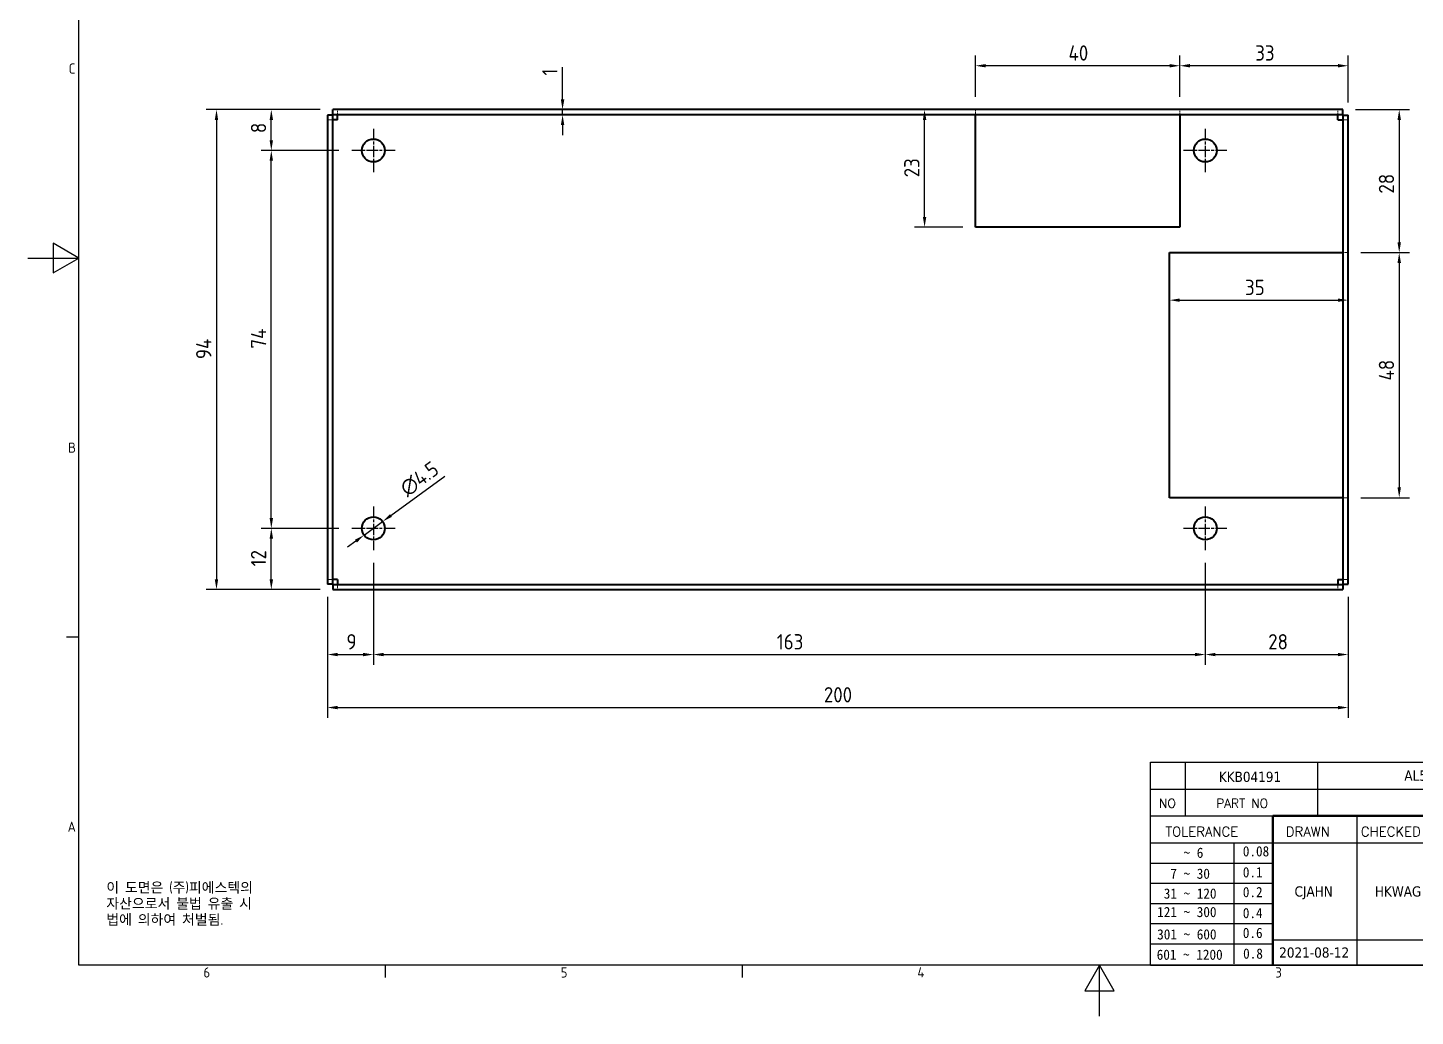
# Model space of a CAD drawing. Header units: millimetres. Extents: x 0 to 420, y 0 to 297.
# Drawn here: x 0 to 271.9, y 0 to 193.6 of the extents above; entities that cross this region are included whole.
import ezdxf
from ezdxf.enums import TextEntityAlignment as Align

# ---------------------------------------------------------------- set-up
doc = ezdxf.new("R2010")
doc.units = ezdxf.units.MM
doc.linetypes.add('CHAIN', pattern=[0.3543, 0.2362, -0.0295, 0.0591, -0.0295])
doc.linetypes.add('DASHED', pattern=[0.2067, 0.1654, -0.0413])
doc.layers.get('0').update_dxf_attribs({"color": 3, "lineweight": 25})
for name, color, linetype, lineweight in [('가려진 것(ISO)', 2, 'DASHED', 18), ('가시적인 것(ISO)', 3, 'Continuous', 40), ('경계(ISO)', 7, 'Continuous', 25), ('기호(ISO)', 5, 'Continuous', 25), ('제목(ISO)', 5, 'Continuous', 50), ('중심 표식(ISO)', 1, 'Continuous', 25), ('치수(ISO)', 2, 'Continuous', 25), ('해치(ISO)', 7, 'Continuous', 18)]:
    doc.layers.add(name, color=color, linetype=linetype, lineweight=lineweight)
doc.styles.add('HAN_291', font='')
doc.styles.add('HAN_370', font='', dxfattribs={"width": 2})
doc.styles.add('RC_284', font='ROMANC.shx')
doc.styles.add('RC_287', font='ROMANC.shx')
doc.styles.add('RC_292', font='ROMANC.shx')
doc.styles.add('ROMANT_294', font='romant.shx')
doc.styles.add('문자 텍스트_PSTEK_POSCO', font='isocp.shx')
doc.styles.add('치수 텍스트_PSTEK_POSCO', font='isocp.shx')
doc.styles.add('텍스트 스타일198', font='tahoma.ttf')
doc.styles.add('텍스트 스타일333', font='ROMANC.shx', dxfattribs={"width": 0.8})
doc.styles.get('HAN_291').set_extended_font_data('GulimChe')
doc.styles.get('HAN_370').set_extended_font_data('GulimChe')
doc.dimstyles.new('치수_PSTEK_POSCO', dxfattribs={"dimtxt": 3, "dimasz": 2, "dimexe": 2, "dimexo": 2.5, "dimgap": 1, "dimtad": 1, "dimrnd": 1e-08, "dimdsep": 46, "dimtxsty": '치수 텍스트_PSTEK_POSCO', "dimcen": 0.09, "dimdle": 10, "dimclrd": 7, "dimclre": 7, "dimclrt": 2, "dimadec": 1, "dimazin": 2, "dimtfac": 1, "dimtmove": 0, "dimatfit": 3, "dimfxl": 0, "dimtolj": 1, "dimlwd": -1, "dimlwe": -1, "dimarcsym": 0})

# ---------------------------------------------------------------- blocks, each defined once
blk = doc.blocks.new('경계 Default Border')
at = {"layer": '경계(ISO)'}
for p, q in [((10, 74.25), (7.6, 74.25)), ((70, 10), (70, 7.6)), ((140, 10), (140, 7.6))]:
    blk.add_line(p, q, dxfattribs=at)
at = {"layer": '경계(ISO)', "flags": 128}
for points in [[(10, 10), (10, 287), (410, 287), (410, 10), (10, 10)], [(0, 148.5), (10, 148.5), (5, 151.39), (5, 145.61), (10, 148.5)], [(210, 0), (210, 10), (207.11, 5), (212.89, 5), (210, 10)]]:
    blk.add_lwpolyline(points, dxfattribs=at)
at = {"layer": '경계(ISO)', "color": 2, "char_height": 2, "attachment_point": 7, "style": '문자 텍스트_PSTEK_POSCO'}
for s, insert in [('C', (8.03, 184.61)), ('B', (7.92, 110.36)), ('A', (7.81, 36.12)), ('6', (34.43, 7.58)), ('5', (104.43, 7.58)), ('4', (174.32, 7.6)), ('3', (244.45, 7.58))]:
    blk.add_mtext(s, dxfattribs=dict(at, insert=insert))
blk = doc.blocks.new('제목 블록 PSTEK')
for color, points in [(252, [(317.22, 17.06), (322.03, 21.63), (322.28, 21.94), (317.05, 16.98), (318.75, 16.19), (316, 12.72), (316.34, 13), (318.92, 16.27)]), (5, [(321.62, 17.42), (319.53, 18.25), (322.45, 22.02), (317.22, 17.06), (318.92, 16.27), (316.17, 12.8)]), (1, [(324.48, 19.61), (325.24, 19.61), (325.24, 20.26), (321.23, 20.26), (321.23, 19.61), (321.98, 19.61), (321.98, 15.34), (324.48, 15.34)]), (252, [(321.98, 19.61), (321.4, 19.61), (321.4, 19.46), (321.98, 19.46)]), (252, [(324.66, 19.46), (325.42, 19.46), (325.42, 20.11), (325.24, 20.11), (325.24, 19.61), (324.48, 19.61), (324.48, 15.34), (322.16, 15.34), (322.16, 15.19), (324.66, 15.19)]), (1, [(329.23, 20.26), (325.66, 20.26), (325.66, 15.34), (329.36, 15.34), (329.36, 15.99), (328.11, 15.99), (328.11, 17.56), (329.23, 17.56), (329.23, 18.26), (328.11, 18.26), (328.11, 19.61), (329.23, 19.61)]), (252, [(328.29, 19.46), (329.41, 19.46), (329.41, 20.11), (329.23, 20.11), (329.23, 19.61), (328.11, 19.61), (328.11, 18.26), (328.29, 18.26)]), (1, [(332.33, 20.26), (329.86, 20.26), (329.86, 15.34), (332.33, 15.34), (332.33, 17.43), (333.07, 15.34), (335.49, 15.34), (334.25, 19.31), (335.44, 20.26), (334.31, 20.26), (332.33, 19)]), (252, [(332.51, 20.11), (332.33, 20.11), (332.33, 19), (332.51, 19.11)]), (252, [(335.62, 20.11), (335.25, 20.11), (334.25, 19.31), (335.49, 15.34), (333.2, 15.34), (333.25, 15.19), (335.66, 15.19), (334.43, 19.16)]), (252, [(328.29, 17.42), (329.41, 17.42), (329.41, 18.11), (329.23, 18.11), (329.23, 17.56), (328.11, 17.56), (328.11, 15.99), (328.29, 15.99)]), (252, [(332.51, 16.93), (332.33, 17.43), (332.33, 15.34), (330.04, 15.34), (330.04, 15.19), (332.51, 15.19)]), (252, [(329.54, 15.85), (329.36, 15.85), (329.36, 15.34), (325.83, 15.34), (325.83, 15.19), (329.54, 15.19)])]:
    blk.add_hatch(color=color).paths.add_polyline_path(points)
h = blk.add_hatch(color=1)
edge = h.paths.add_edge_path(flags=0)
edge.add_line((314.22, 19.61), (314.22, 17))
edge.add_line((314.22, 17), (314.35, 17))
edge.add_arc((314.35, 17.65), 0.651, 270, 360)
edge.add_line((315, 17.65), (315, 18.96))
edge.add_arc((314.35, 18.96), 0.651, 0, 90)
edge.add_line((314.35, 19.61), (314.22, 19.61))
edge = h.paths.add_edge_path()
edge.add_arc((314.98, 18.29), 1.97, 270, 450)
edge.add_line((314.98, 20.26), (311.77, 20.26))
edge.add_line((311.77, 20.26), (311.77, 15.34))
edge.add_line((311.77, 15.34), (314.22, 15.34))
edge.add_line((314.22, 15.34), (314.22, 16.32))
edge.add_line((314.22, 16.32), (314.98, 16.32))
h = blk.add_hatch(color=252)
edge = h.paths.add_edge_path()
edge.add_arc((314.98, 18.29), 1.97, 270, 406.8279)
edge.add_arc((315.16, 18.14), 1.97, -90, 53.561, ccw=False)
edge.add_line((315.16, 16.17), (314.4, 16.17))
edge.add_line((314.4, 16.17), (314.4, 15.19))
edge.add_line((314.4, 15.19), (311.94, 15.19))
edge.add_line((311.94, 15.19), (311.94, 15.34))
edge.add_line((311.94, 15.34), (314.22, 15.34))
edge.add_line((314.22, 15.34), (314.22, 16.32))
edge.add_line((314.22, 16.32), (314.98, 16.32))
h = blk.add_hatch(color=252)
edge = h.paths.add_edge_path()
edge.add_line((314.4, 19.46), (314.53, 19.46))
edge.add_arc((314.53, 18.81), 0.651, 60.4189, 90, ccw=False)
edge.add_arc((314.35, 18.96), 0.651, 39.9699, 90)
edge.add_line((314.35, 19.61), (314.22, 19.61))
edge.add_line((314.22, 19.61), (314.22, 17))
edge.add_line((314.22, 17), (314.35, 17))
edge.add_arc((314.35, 17.65), 0.651, 270, 274.6931)
edge.add_line((314.4, 17), (314.4, 19.46))
at = {"layer": '해치(ISO)', "true_color": 0x27d1fc}
h = blk.add_hatch(color=140, dxfattribs=at)
edge = h.paths.add_edge_path()
edge.add_ellipse((330.37, 20.16), major_axis=(9.1, 0), ratio=0.40699, start_angle=301.3098, end_angle=507.7437)
edge.add_ellipse((331.53, 20.46), major_axis=(-9.82, 0), ratio=0.39426, start_angle=111.5121, end_angle=334.4703, ccw=False)
edge.add_line((335.14, 16.86), (335.1, 16.99))
at = {"color": 180}
for p, q in [((182.48, 11.79), (182.48, 51.57)), ((182.48, 51.57), (372.48, 51.57)), ((189.27, 51.57), (189.27, 41.01)), ((215.22, 41.01), (215.22, 51.57)), ((280.88, 51.57), (280.88, 41.01)), ((310.09, 51.57), (310.09, 41.01)), ((316.9, 51.57), (316.9, 41.01)), ((338.46, 51.57), (338.46, 41.01)), ((372.48, 51.57), (372.48, 11.79)), ((182.48, 46.29), (372.48, 46.29)), ((182.48, 41.01), (206.45, 41.01)), ((222.94, 11.79), (222.94, 41.01)), ((239.43, 11.79), (239.43, 41.01)), ((255.92, 11.79), (255.92, 41.01)), ((268.69, 41.01), (268.69, 30.45)), ((280.88, 41.01), (280.88, 25.17)), ((310.09, 41.01), (310.09, 11.79)), ((182.48, 35.73), (206.45, 35.73)), ((198.86, 12.03), (198.86, 35.73)), ((206.45, 35.73), (372.48, 35.73)), ((182.48, 31.78), (206.45, 31.78)), ((255.92, 30.45), (372.48, 30.45)), ((182.48, 27.83), (206.45, 27.83)), ((255.92, 25.17), (372.48, 25.17)), ((268.69, 25.17), (268.69, 11.79)), ((182.48, 23.88), (206.45, 23.88)), ((182.48, 19.93), (206.45, 19.93)), ((255.92, 19.89), (310.09, 19.89)), ((206.45, 16.74), (255.92, 16.74)), ((182.48, 15.98), (206.45, 15.98)), ((182.48, 11.79), (372.48, 11.79))]:
    blk.add_line(p, q, dxfattribs=at)
at = {"color": 7, "lineweight": 50}
for p, q in [((206.45, 11.79), (206.45, 41.01)), ((206.45, 41.01), (372.48, 41.01))]:
    blk.add_line(p, q, dxfattribs=at)
at = {"color": 7}
for p, q in [((322.28, 21.94), (317.05, 16.98)), ((322.45, 22.02), (317.22, 17.06)), ((319.53, 18.25), (322.45, 22.02)), ((322.03, 21.63), (322.28, 21.94)), ((314.98, 20.26), (311.77, 20.26)), ((311.77, 20.26), (311.77, 15.34)), ((314.98, 20.26), (311.77, 20.26)), ((311.77, 20.26), (311.77, 15.34)), ((314.22, 17), (314.22, 19.61)), ((314.22, 19.61), (314.35, 19.61)), ((314.35, 19.61), (314.22, 19.61)), ((314.22, 19.61), (314.22, 17)), ((314.22, 17), (314.22, 19.61)), ((314.22, 19.61), (314.35, 19.61)), ((314.4, 19.46), (314.53, 19.46)), ((314.4, 17), (314.4, 19.46)), ((317.22, 17.06), (322.03, 21.63)), ((325.24, 20.26), (321.23, 20.26)), ((321.23, 20.26), (321.23, 19.61)), ((325.24, 20.26), (321.23, 20.26)), ((321.23, 20.26), (321.23, 19.61)), ((321.23, 19.61), (321.98, 19.61)), ((321.23, 19.61), (321.98, 19.61)), ((321.4, 19.61), (321.4, 19.46)), ((321.98, 19.61), (321.4, 19.61)), ((321.4, 19.46), (321.98, 19.46)), ((321.98, 19.61), (321.98, 15.34)), ((321.98, 19.46), (321.98, 19.61)), ((321.98, 19.61), (321.98, 15.34)), ((324.48, 19.61), (325.24, 19.61)), ((324.48, 15.34), (324.48, 19.61)), ((325.24, 19.61), (324.48, 19.61)), ((324.48, 19.61), (324.48, 15.34)), ((324.48, 19.61), (325.24, 19.61)), ((324.48, 15.34), (324.48, 19.61)), ((324.66, 19.46), (325.42, 19.46)), ((324.66, 15.19), (324.66, 19.46)), ((325.24, 19.61), (325.24, 20.26)), ((325.24, 19.61), (325.24, 20.26)), ((325.42, 20.11), (325.24, 20.11)), ((325.24, 20.11), (325.24, 19.61)), ((325.42, 19.46), (325.42, 20.11)), ((329.23, 20.26), (325.66, 20.26)), ((325.66, 20.26), (325.66, 15.34)), ((325.66, 20.26), (325.66, 15.34)), ((329.23, 20.26), (325.66, 20.26)), ((328.11, 18.26), (328.11, 19.61)), ((328.11, 19.61), (329.23, 19.61)), ((329.23, 19.61), (328.11, 19.61)), ((328.11, 19.61), (328.11, 18.26)), ((328.11, 18.26), (328.11, 19.61)), ((328.11, 19.61), (329.23, 19.61)), ((328.29, 18.26), (328.29, 19.46)), ((328.29, 19.46), (329.41, 19.46)), ((329.23, 19.61), (329.23, 20.26)), ((329.23, 19.61), (329.23, 20.26)), ((329.41, 20.11), (329.23, 20.11)), ((329.23, 20.11), (329.23, 19.61)), ((329.41, 19.46), (329.41, 20.11)), ((332.33, 20.26), (329.86, 20.26)), ((329.86, 20.26), (329.86, 15.34)), ((329.86, 20.26), (329.86, 15.34)), ((332.33, 20.26), (329.86, 20.26)), ((334.31, 20.26), (332.33, 19)), ((332.33, 19), (332.33, 20.26)), ((334.31, 20.26), (332.33, 19)), ((332.33, 19), (332.33, 20.26)), ((332.51, 20.11), (332.33, 20.11)), ((332.33, 20.11), (332.33, 19)), ((332.33, 19), (332.51, 19.11)), ((332.51, 19.11), (332.51, 20.11)), ((334.25, 19.31), (335.44, 20.26)), ((334.25, 19.31), (335.44, 20.26)), ((335.25, 20.11), (334.25, 19.31)), ((335.49, 15.34), (334.25, 19.31)), ((334.25, 19.31), (335.49, 15.34)), ((335.49, 15.34), (334.25, 19.31)), ((335.44, 20.26), (334.31, 20.26)), ((335.44, 20.26), (334.31, 20.26)), ((334.43, 19.16), (335.62, 20.11)), ((335.66, 15.19), (334.43, 19.16)), ((335.62, 20.11), (335.25, 20.11)), ((314.35, 17), (314.22, 17)), ((314.22, 17), (314.35, 17)), ((314.35, 17), (314.22, 17)), ((314.22, 16.32), (314.98, 16.32)), ((314.22, 15.34), (314.22, 16.32)), ((314.98, 16.32), (314.22, 16.32)), ((314.22, 16.32), (314.22, 15.34)), ((314.22, 16.32), (314.98, 16.32)), ((314.22, 15.34), (314.22, 16.32)), ((315, 18.96), (315, 17.65)), ((315, 18.96), (315, 17.65)), ((316.17, 12.8), (321.62, 17.42)), ((317.05, 16.98), (318.75, 16.19)), ((318.92, 16.27), (317.22, 17.06)), ((317.22, 17.06), (318.92, 16.27)), ((321.62, 17.42), (319.53, 18.25)), ((329.23, 18.26), (328.11, 18.26)), ((328.11, 18.26), (328.29, 18.26)), ((329.23, 18.26), (328.11, 18.26)), ((328.11, 17.56), (329.23, 17.56)), ((328.11, 15.99), (328.11, 17.56)), ((329.23, 17.56), (328.11, 17.56)), ((328.11, 17.56), (328.11, 15.99)), ((328.11, 17.56), (329.23, 17.56)), ((328.11, 15.99), (328.11, 17.56)), ((328.29, 15.99), (328.29, 17.42)), ((328.29, 17.42), (329.41, 17.42)), ((329.23, 17.56), (329.23, 18.26)), ((329.23, 17.56), (329.23, 18.26)), ((329.41, 18.11), (329.23, 18.11)), ((329.23, 18.11), (329.23, 17.56)), ((329.41, 17.42), (329.41, 18.11)), ((332.33, 17.43), (333.07, 15.34)), ((332.33, 15.34), (332.33, 17.43)), ((332.51, 16.93), (332.33, 17.43)), ((332.33, 17.43), (332.33, 15.34)), ((332.33, 17.43), (333.07, 15.34)), ((332.33, 15.34), (332.33, 17.43)), ((332.51, 15.19), (332.51, 16.93)), ((345.04, 17.5), (344.99, 17.69)), ((311.77, 15.34), (314.22, 15.34)), ((311.77, 15.34), (314.22, 15.34)), ((314.22, 15.34), (311.94, 15.34)), ((311.94, 15.34), (311.94, 15.19)), ((311.94, 15.19), (314.4, 15.19)), ((314.4, 16.17), (315.16, 16.17)), ((314.4, 15.19), (314.4, 16.17)), ((318.75, 16.19), (316, 12.72)), ((318.92, 16.27), (316.17, 12.8)), ((316.34, 13), (318.92, 16.27)), ((321.98, 15.34), (324.48, 15.34)), ((321.98, 15.34), (324.48, 15.34)), ((324.48, 15.34), (322.16, 15.34)), ((322.16, 15.34), (322.16, 15.19)), ((322.16, 15.19), (324.66, 15.19)), ((325.66, 15.34), (329.36, 15.34)), ((325.66, 15.34), (329.36, 15.34)), ((329.36, 15.34), (325.83, 15.34)), ((325.83, 15.34), (325.83, 15.19)), ((325.83, 15.19), (329.54, 15.19)), ((329.36, 15.99), (328.11, 15.99)), ((328.11, 15.99), (328.29, 15.99)), ((329.36, 15.99), (328.11, 15.99)), ((329.36, 15.34), (329.36, 15.99)), ((329.36, 15.34), (329.36, 15.99)), ((329.54, 15.85), (329.36, 15.85)), ((329.36, 15.85), (329.36, 15.34)), ((329.54, 15.19), (329.54, 15.85)), ((329.86, 15.34), (332.33, 15.34)), ((329.86, 15.34), (332.33, 15.34)), ((332.33, 15.34), (330.04, 15.34)), ((330.04, 15.34), (330.04, 15.19)), ((330.04, 15.19), (332.51, 15.19)), ((333.07, 15.34), (335.49, 15.34)), ((333.07, 15.34), (335.49, 15.34)), ((335.49, 15.34), (333.2, 15.34)), ((333.2, 15.34), (333.25, 15.19)), ((333.25, 15.19), (335.66, 15.19)), ((316, 12.72), (316.34, 13))]:
    blk.add_line(p, q, dxfattribs=at)
at = {"color": 5}
for p, q in [((322.45, 22.02), (317.22, 17.06)), ((319.53, 18.25), (322.45, 22.02)), ((316.17, 12.8), (321.62, 17.42)), ((317.22, 17.06), (318.92, 16.27)), ((321.62, 17.42), (319.53, 18.25)), ((318.92, 16.27), (316.17, 12.8))]:
    blk.add_line(p, q, dxfattribs=at)
at = {"color": 1}
for p, q in [((314.98, 20.26), (311.77, 20.26)), ((311.77, 20.26), (311.77, 15.34)), ((314.22, 17), (314.22, 19.61)), ((314.22, 19.61), (314.35, 19.61)), ((325.24, 20.26), (321.23, 20.26)), ((321.23, 20.26), (321.23, 19.61)), ((321.23, 19.61), (321.98, 19.61)), ((321.98, 19.61), (321.98, 15.34)), ((324.48, 19.61), (325.24, 19.61)), ((324.48, 15.34), (324.48, 19.61)), ((325.24, 19.61), (325.24, 20.26)), ((329.23, 20.26), (325.66, 20.26)), ((325.66, 20.26), (325.66, 15.34)), ((328.11, 18.26), (328.11, 19.61)), ((328.11, 19.61), (329.23, 19.61)), ((329.23, 19.61), (329.23, 20.26)), ((332.33, 20.26), (329.86, 20.26)), ((329.86, 20.26), (329.86, 15.34)), ((334.31, 20.26), (332.33, 19)), ((332.33, 19), (332.33, 20.26)), ((334.25, 19.31), (335.44, 20.26)), ((335.49, 15.34), (334.25, 19.31)), ((335.44, 20.26), (334.31, 20.26)), ((314.35, 17), (314.22, 17)), ((314.22, 16.32), (314.98, 16.32)), ((314.22, 15.34), (314.22, 16.32)), ((315, 18.96), (315, 17.65)), ((329.23, 18.26), (328.11, 18.26)), ((328.11, 17.56), (329.23, 17.56)), ((328.11, 15.99), (328.11, 17.56)), ((329.23, 17.56), (329.23, 18.26)), ((332.33, 17.43), (333.07, 15.34)), ((332.33, 15.34), (332.33, 17.43)), ((311.77, 15.34), (314.22, 15.34)), ((321.98, 15.34), (324.48, 15.34)), ((325.66, 15.34), (329.36, 15.34)), ((329.36, 15.99), (328.11, 15.99)), ((329.36, 15.34), (329.36, 15.99)), ((329.86, 15.34), (332.33, 15.34)), ((333.07, 15.34), (335.49, 15.34))]:
    blk.add_line(p, q, dxfattribs=at)
at = {"color": 7}
for centre, radius, start, end in [((314.35, 18.96), 0.651, 0, 90), ((314.35, 18.96), 0.651, 39.9699, 90), ((314.35, 18.96), 0.651, 0, 90), ((314.53, 18.81), 0.651, 60.4189, 90), ((314.98, 18.29), 1.97, 270, 90), ((314.98, 18.29), 1.97, 270, 90), ((314.98, 18.29), 1.97, 270, 46.8279), ((315.16, 18.14), 1.97, 270, 53.561), ((314.35, 17.65), 0.651, 270, 0), ((314.35, 17.65), 0.651, 270, 0), ((314.35, 17.65), 0.651, 270, 274.6931)]:
    blk.add_arc(centre, radius, start, end, dxfattribs=at)
at = {"color": 1}
for centre, radius, start, end in [((314.35, 18.96), 0.651, 0, 90), ((314.98, 18.29), 1.97, 270, 90), ((314.35, 17.65), 0.651, 270, 0)]:
    blk.add_arc(centre, radius, start, end, dxfattribs=at)
at = {"layer": '제목(ISO)', "lineweight": 18}
blk.add_line((182.48, 35.73), (182.48, 11.79), dxfattribs=at)
at = {"layer": '제목(ISO)'}
for p, q in [((322.28, 21.94), (317.05, 16.98)), ((322.45, 22.02), (317.22, 17.06)), ((319.53, 18.25), (322.45, 22.02)), ((322.03, 21.63), (322.28, 21.94)), ((314.98, 20.26), (311.77, 20.26)), ((311.77, 20.26), (311.77, 15.34)), ((314.22, 17), (314.22, 19.61)), ((314.22, 19.61), (314.35, 19.61)), ((314.35, 19.61), (314.22, 19.61)), ((314.22, 19.61), (314.22, 17)), ((314.4, 19.46), (314.53, 19.46)), ((314.4, 17), (314.4, 19.46)), ((317.22, 17.06), (322.03, 21.63)), ((325.24, 20.26), (321.23, 20.26)), ((321.23, 20.26), (321.23, 19.61)), ((321.23, 19.61), (321.98, 19.61)), ((321.98, 19.61), (321.4, 19.61)), ((321.4, 19.61), (321.4, 19.46)), ((321.4, 19.46), (321.98, 19.46)), ((321.98, 19.61), (321.98, 15.34)), ((321.98, 19.46), (321.98, 19.61)), ((324.48, 19.61), (325.24, 19.61)), ((324.48, 15.34), (324.48, 19.61)), ((325.24, 19.61), (324.48, 19.61)), ((324.48, 19.61), (324.48, 15.34)), ((324.66, 19.46), (325.42, 19.46)), ((324.66, 15.19), (324.66, 19.46)), ((325.24, 19.61), (325.24, 20.26)), ((325.42, 20.11), (325.24, 20.11)), ((325.24, 20.11), (325.24, 19.61)), ((325.42, 19.46), (325.42, 20.11)), ((329.23, 20.26), (325.66, 20.26)), ((325.66, 20.26), (325.66, 15.34)), ((328.11, 18.26), (328.11, 19.61)), ((328.11, 19.61), (329.23, 19.61)), ((329.23, 19.61), (328.11, 19.61)), ((328.11, 19.61), (328.11, 18.26)), ((328.29, 19.46), (329.41, 19.46)), ((328.29, 18.26), (328.29, 19.46)), ((329.23, 19.61), (329.23, 20.26)), ((329.41, 20.11), (329.23, 20.11)), ((329.23, 20.11), (329.23, 19.61)), ((329.41, 19.46), (329.41, 20.11)), ((332.33, 20.26), (329.86, 20.26)), ((329.86, 20.26), (329.86, 15.34)), ((334.31, 20.26), (332.33, 19)), ((332.33, 19), (332.33, 20.26)), ((332.51, 20.11), (332.33, 20.11)), ((332.33, 20.11), (332.33, 19)), ((332.33, 19), (332.51, 19.11)), ((332.51, 19.11), (332.51, 20.11)), ((334.25, 19.31), (335.44, 20.26)), ((335.25, 20.11), (334.25, 19.31)), ((335.49, 15.34), (334.25, 19.31)), ((334.25, 19.31), (335.49, 15.34)), ((335.44, 20.26), (334.31, 20.26)), ((334.43, 19.16), (335.62, 20.11)), ((335.66, 15.19), (334.43, 19.16)), ((335.62, 20.11), (335.25, 20.11)), ((314.35, 17), (314.22, 17)), ((314.22, 17), (314.35, 17)), ((314.22, 15.34), (314.22, 16.32)), ((314.22, 16.32), (314.98, 16.32)), ((314.98, 16.32), (314.22, 16.32)), ((314.22, 16.32), (314.22, 15.34)), ((315, 18.96), (315, 17.65)), ((316.17, 12.8), (321.62, 17.42)), ((317.05, 16.98), (318.75, 16.19)), ((317.22, 17.06), (318.92, 16.27)), ((318.92, 16.27), (317.22, 17.06)), ((321.62, 17.42), (319.53, 18.25)), ((329.23, 18.26), (328.11, 18.26)), ((328.11, 18.26), (328.29, 18.26)), ((328.11, 15.99), (328.11, 17.56)), ((328.11, 17.56), (329.23, 17.56)), ((329.23, 17.56), (328.11, 17.56)), ((328.11, 17.56), (328.11, 15.99)), ((328.29, 17.42), (329.41, 17.42)), ((328.29, 15.99), (328.29, 17.42)), ((329.23, 17.56), (329.23, 18.26)), ((329.41, 18.11), (329.23, 18.11)), ((329.23, 18.11), (329.23, 17.56)), ((329.41, 17.42), (329.41, 18.11)), ((332.33, 15.34), (332.33, 17.43)), ((332.33, 17.43), (333.07, 15.34)), ((332.51, 16.93), (332.33, 17.43)), ((332.33, 17.43), (332.33, 15.34)), ((332.51, 15.19), (332.51, 16.93)), ((311.77, 15.34), (314.22, 15.34)), ((314.22, 15.34), (311.94, 15.34)), ((311.94, 15.34), (311.94, 15.19)), ((311.94, 15.19), (314.4, 15.19)), ((314.4, 15.19), (314.4, 16.17)), ((314.4, 16.17), (315.16, 16.17)), ((318.75, 16.19), (316, 12.72)), ((318.92, 16.27), (316.17, 12.8)), ((316.34, 13), (318.92, 16.27)), ((321.98, 15.34), (324.48, 15.34)), ((324.48, 15.34), (322.16, 15.34)), ((322.16, 15.34), (322.16, 15.19)), ((322.16, 15.19), (324.66, 15.19)), ((325.66, 15.34), (329.36, 15.34)), ((329.36, 15.34), (325.83, 15.34)), ((325.83, 15.34), (325.83, 15.19)), ((325.83, 15.19), (329.54, 15.19)), ((329.36, 15.99), (328.11, 15.99)), ((328.11, 15.99), (328.29, 15.99)), ((329.36, 15.34), (329.36, 15.99)), ((329.54, 15.85), (329.36, 15.85)), ((329.36, 15.85), (329.36, 15.34)), ((329.54, 15.19), (329.54, 15.85)), ((329.86, 15.34), (332.33, 15.34)), ((332.33, 15.34), (330.04, 15.34)), ((330.04, 15.34), (330.04, 15.19)), ((330.04, 15.19), (332.51, 15.19)), ((333.07, 15.34), (335.49, 15.34)), ((335.49, 15.34), (333.2, 15.34)), ((333.2, 15.34), (333.25, 15.19)), ((333.25, 15.19), (335.66, 15.19)), ((316, 12.72), (316.34, 13))]:
    blk.add_line(p, q, dxfattribs=at)
at = {"layer": '제목(ISO)', "color": 4}
blk.add_line((335.14, 16.86), (335.1, 16.99), dxfattribs=at)
at = {"layer": '제목(ISO)'}
for centre, radius, start, end in [((314.35, 18.96), 0.651, 0, 90), ((314.35, 18.96), 0.651, 39.9699, 90), ((314.53, 18.81), 0.651, 60.4189, 90), ((314.98, 18.29), 1.97, 46.8279, 90), ((314.98, 18.29), 1.97, 270, 46.8279), ((314.98, 18.29), 1.97, 270, 46.8279), ((315.16, 18.14), 1.97, 270, 53.561), ((314.35, 17.65), 0.651, 270, 0), ((314.35, 17.65), 0.651, 270, 274.6931)]:
    blk.add_arc(centre, radius, start, end, dxfattribs=at)
at = {"layer": '제목(ISO)', "color": 4}
for centre, major_axis, ratio, start_param, end_param in [((331.53, 20.46), (9.82, 0), 0.39426, 5.087845, 8.9792), ((330.37, 20.16), (9.1, 0), 0.40699, 5.258849, 8.861799)]:
    blk.add_ellipse(centre, major_axis=major_axis, ratio=ratio, start_param=start_param, end_param=end_param, dxfattribs=at)
at = {"color": 2}
for s, height, style, p in [('NO', 1.742, 'RC_284', (184.14, 42.62)), ('PART NO', 1.742, 'RC_284', (195.34, 42.62)), ('DESCRIPTION', 1.7424, 'RC_284', (240.4, 42.62)), ("Q'TY", 1.742, 'RC_284', (310.14, 42.62)), ('COLOR/FINISH', 1.7424, 'RC_284', (317.77, 42.62)), ('REMARK', 1.742, 'RC_284', (348.35, 42.62)), (' TOLERANCE', 1.9, 'RC_287', (184.09, 37.01)), ('DRAWN', 1.9, 'RC_287', (208.98, 37.01)), ('CHECKED', 1.9, 'RC_287', (223.69, 37.01)), ('APPROVED', 1.9, 'RC_287', (239.78, 37.01)), ('UNIT', 1.742, 'RC_284', (259.17, 37.34)), ('SCALE', 1.742, 'RC_284', (270.29, 37.34)), ('MODEL NAME', 2.178, 'RC_292', (284.1, 37.25)), ('    ~ 6', 2, 'HAN_291', (183.77, 32.82)), ('0.08', 2, 'HAN_291', (200.55, 33.1)), ('mm', 1.742, 'RC_284', (259.65, 32.35)), ('PART NAME', 2.178, 'RC_292', (285.14, 32.03)), ('  7 ~ 30', 2, 'HAN_291', (183.77, 28.71)), ('0.1', 2, 'HAN_291', (200.55, 28.99)), (' DWG NO.', 2.178, 'RC_292', (284.81, 26.75)), (' 31 ~ 120', 2, 'HAN_291', (183.77, 24.83)), ('0.2', 2, 'HAN_291', (200.55, 25.11)), ('121 ~ 300', 2, 'HAN_291', (183.77, 21.21)), ('0.4', 2, 'HAN_291', (200.55, 21)), ('SIZE', 1.742, 'RC_284', (259.17, 21.69)), ('REFERENCE', 2.178, 'RC_292', (278.27, 21.43)), ('0.6', 2, 'HAN_291', (200.55, 17.12)), ('301 ~ 600', 2, 'HAN_291', (183.77, 16.83)), ('601 ~ 1200', 2, 'HAN_291', (183.68, 12.85)), ('0.8', 2, 'HAN_291', (200.61, 13.06))]:
    blk.add_text(s, height=height, dxfattribs=dict(at, style=style)).set_placement(p)
at = {"color": 2, "style": 'RC_284'}
blk.add_text('MATERIAL', height=1.742, dxfattribs=at).set_placement((295.48, 43.65), align=Align.MIDDLE_CENTER)
at = {"color": 7, "style": '텍스트 스타일333', "width": 0.8}
blk.add_text('N/S', height=2, dxfattribs=at).set_placement((274.78, 33.09), align=Align.MIDDLE_CENTER)
at = {"color": 2, "style": '텍스트 스타일333', "width": 0.8}
blk.add_text('3rd ANGLE PROJ.', height=2, dxfattribs=at).set_placement((256.84, 26.76))
at = {"color": 7, "style": 'ROMANT_294'}
for s, p in [('POWER', (342.83, 20.97)), ('SYSTEM', (342.83, 17.33)), ('TECHNOLOGY', (342.83, 13.57))]:
    blk.add_text(s, height=2.7, dxfattribs=at).set_placement(p)
at = {"color": 7, "insert": (320.85, 14.21), "char_height": 1.4, "attachment_point": 1, "line_spacing_factor": 0.332, "style": 'HAN_370'}
blk.add_mtext('\\fHY견고딕|b0|i0;\\H1.4000;피에스텍', dxfattribs=at)
at = {"layer": '제목(ISO)', "color": 7, "style": '텍스트 스타일198'}
for tag, p in [('부품_번호_001', (195.85, 47.68)), ('설명_001', (232.2, 47.92)), ('재질_001', (290.6, 47.93)), ("3._Q'TY_001", (312.71, 47.92)), ('질량\\P3;_001', (350.3, 48.16)), ('1._MODEL_NAME_001', (332.03, 37.37)), ('제목_001', (335.53, 32.12)), ('설계자_001', (210.68, 25.23)), ('점검자_001', (226.43, 25.23)), ('부품_번호_001', (334.51, 26.81)), ('프로젝트_001', (270.36, 18.44)), ('시트_크기_001', (260.81, 14.84)), ('프로젝트_002', (270.12, 14.98)), ('작성_날짜_001', (207.68, 13.27)), ('프로젝트_003', (285.7, 11.55))]:
    blk.add_attdef(tag, p, '', height=2, dxfattribs=at)
for tag, p in [('4._COLOR', (327.68, 48.93)), ('엔지니어링_승인자', (247.67, 26.23)), ('점검_날짜', (231.18, 14.27)), ('엔지니어링_승인_날짜', (247.67, 14.27))]:
    blk.add_attdef(tag, text='', height=2, dxfattribs=at).set_placement(p, align=Align.MIDDLE_CENTER)
blk = doc.blocks.new('*D21')
at = {"layer": 'Defpoints', "color": 0, "transparency": 16777216}
for p in [(67.72, 91.31), (58.72, 84.63), (67.72, 70.84)]:
    blk.add_point(p, dxfattribs=at)
at = {"layer": '치수(ISO)', "color": 7, "transparency": 16777216}
for p, q in [((67.72, 88.81), (67.72, 68.84)), ((58.72, 82.13), (58.72, 68.84)), ((60.72, 70.84), (65.72, 70.84))]:
    blk.add_line(p, q, dxfattribs=at)
for points in [[(60.72, 71.17), (60.72, 70.51), (58.72, 70.84)], [(65.72, 71.17), (65.72, 70.51), (67.72, 70.84)]]:
    blk.add_solid(points, dxfattribs=at)
at = {"layer": '치수(ISO)', "color": 2, "transparency": 16777216, "insert": (62.45, 73.34), "char_height": 3, "attachment_point": 4, "style": '치수 텍스트_PSTEK_POSCO'}
blk.add_mtext('\\A1;9', dxfattribs=at)
blk = doc.blocks.new('*D22')
at = {"layer": 'Defpoints', "color": 0, "transparency": 16777216}
for p in [(67.72, 91.31), (230.72, 91.31), (230.72, 70.84)]:
    blk.add_point(p, dxfattribs=at)
at = {"layer": '치수(ISO)', "color": 7, "transparency": 16777216}
for p, q in [((67.72, 88.81), (67.72, 68.84)), ((230.72, 88.81), (230.72, 68.84)), ((69.72, 70.84), (228.72, 70.84))]:
    blk.add_line(p, q, dxfattribs=at)
for points in [[(69.72, 71.17), (69.72, 70.51), (67.72, 70.84)], [(228.72, 71.17), (228.72, 70.51), (230.72, 70.84)]]:
    blk.add_solid(points, dxfattribs=at)
at = {"layer": '치수(ISO)', "color": 2, "transparency": 16777216, "insert": (146.77, 73.34), "char_height": 3, "attachment_point": 4, "style": '치수 텍스트_PSTEK_POSCO'}
blk.add_mtext('\\A1;163', dxfattribs=at)
blk = doc.blocks.new('*D23')
at = {"layer": 'Defpoints', "color": 0, "transparency": 16777216}
for p in [(230.72, 91.31), (258.72, 84.63), (258.72, 70.84)]:
    blk.add_point(p, dxfattribs=at)
at = {"layer": '치수(ISO)', "color": 7, "transparency": 16777216}
for p, q in [((230.72, 88.81), (230.72, 68.84)), ((258.72, 82.13), (258.72, 68.84)), ((232.72, 70.84), (256.72, 70.84))]:
    blk.add_line(p, q, dxfattribs=at)
for points in [[(232.72, 71.17), (232.72, 70.51), (230.72, 70.84)], [(256.72, 71.17), (256.72, 70.51), (258.72, 70.84)]]:
    blk.add_solid(points, dxfattribs=at)
at = {"layer": '치수(ISO)', "color": 2, "transparency": 16777216, "insert": (243.05, 73.34), "char_height": 3, "attachment_point": 4, "style": '치수 텍스트_PSTEK_POSCO'}
blk.add_mtext('\\A1;28', dxfattribs=at)
blk = doc.blocks.new('*D24')
at = {"layer": 'Defpoints', "color": 0, "transparency": 16777216}
for p in [(47.72, 177.56), (59.8, 177.56), (63.47, 169.56)]:
    blk.add_point(p, dxfattribs=at)
at = {"layer": '치수(ISO)', "color": 7, "transparency": 16777216}
for p, q in [((57.3, 177.56), (45.72, 177.56)), ((47.72, 171.56), (47.72, 175.56)), ((60.97, 169.56), (45.72, 169.56))]:
    blk.add_line(p, q, dxfattribs=at)
for points in [[(47.39, 175.56), (48.06, 175.56), (47.72, 177.56)], [(47.39, 171.56), (48.06, 171.56), (47.72, 169.56)]]:
    blk.add_solid(points, dxfattribs=at)
at = {"layer": '치수(ISO)', "color": 2, "transparency": 16777216, "insert": (45.22, 172.97), "char_height": 3, "attachment_point": 4, "rotation": 90, "style": '치수 텍스트_PSTEK_POSCO'}
blk.add_mtext('\\A1;8', dxfattribs=at)
blk = doc.blocks.new('*D25')
at = {"layer": 'Defpoints', "color": 0, "transparency": 16777216}
for p in [(47.72, 169.56), (63.47, 169.56), (63.47, 95.56)]:
    blk.add_point(p, dxfattribs=at)
at = {"layer": '치수(ISO)', "color": 7, "transparency": 16777216}
for p, q in [((60.97, 169.56), (45.72, 169.56)), ((47.72, 97.56), (47.72, 167.56)), ((60.97, 95.56), (45.72, 95.56))]:
    blk.add_line(p, q, dxfattribs=at)
for points in [[(47.39, 167.56), (48.06, 167.56), (47.72, 169.56)], [(47.39, 97.56), (48.06, 97.56), (47.72, 95.56)]]:
    blk.add_solid(points, dxfattribs=at)
at = {"layer": '치수(ISO)', "color": 2, "transparency": 16777216, "insert": (45.22, 130.77), "char_height": 3, "attachment_point": 4, "rotation": 90, "style": '치수 텍스트_PSTEK_POSCO'}
blk.add_mtext('\\A1;74', dxfattribs=at)
blk = doc.blocks.new('*D26')
at = {"layer": 'Defpoints', "color": 0, "transparency": 16777216}
for p in [(47.72, 95.56), (63.47, 95.56), (59.8, 83.56)]:
    blk.add_point(p, dxfattribs=at)
at = {"layer": '치수(ISO)', "color": 7, "transparency": 16777216}
for p, q in [((60.97, 95.56), (45.72, 95.56)), ((47.72, 85.56), (47.72, 93.56)), ((57.3, 83.56), (45.72, 83.56))]:
    blk.add_line(p, q, dxfattribs=at)
for points in [[(47.39, 93.56), (48.06, 93.56), (47.72, 95.56)], [(47.39, 85.56), (48.06, 85.56), (47.72, 83.56)]]:
    blk.add_solid(points, dxfattribs=at)
at = {"layer": '치수(ISO)', "color": 2, "transparency": 16777216, "insert": (45.22, 88.11), "char_height": 3, "attachment_point": 4, "rotation": 90, "style": '치수 텍스트_PSTEK_POSCO'}
blk.add_mtext('\\A1;12', dxfattribs=at)
blk = doc.blocks.new('*D27')
at = {"layer": 'Defpoints', "color": 0, "transparency": 16777216}
for p in [(59.8, 177.56), (36.98, 83.56), (59.8, 83.56)]:
    blk.add_point(p, dxfattribs=at)
at = {"layer": '치수(ISO)', "color": 7, "transparency": 16777216}
for p, q in [((57.3, 177.56), (34.98, 177.56)), ((36.98, 175.56), (36.98, 85.56)), ((57.3, 83.56), (34.98, 83.56))]:
    blk.add_line(p, q, dxfattribs=at)
for points in [[(36.65, 175.56), (37.31, 175.56), (36.98, 177.56)], [(36.65, 85.56), (37.31, 85.56), (36.98, 83.56)]]:
    blk.add_solid(points, dxfattribs=at)
at = {"layer": '치수(ISO)', "color": 2, "transparency": 16777216, "insert": (34.48, 128.7), "char_height": 3, "attachment_point": 4, "rotation": 90, "style": '치수 텍스트_PSTEK_POSCO'}
blk.add_mtext('\\A1;94', dxfattribs=at)
blk = doc.blocks.new('*D28')
at = {"layer": 'Defpoints', "color": 0, "transparency": 16777216}
for p in [(225.72, 186.16), (225.72, 177.56), (258.72, 176.49)]:
    blk.add_point(p, dxfattribs=at)
at = {"layer": '치수(ISO)', "color": 7, "transparency": 16777216}
for p, q in [((225.72, 180.06), (225.72, 188.16)), ((258.72, 178.99), (258.72, 188.16)), ((256.72, 186.16), (227.72, 186.16))]:
    blk.add_line(p, q, dxfattribs=at)
for points in [[(227.72, 186.5), (227.72, 185.83), (225.72, 186.16)], [(256.72, 186.5), (256.72, 185.83), (258.72, 186.16)]]:
    blk.add_solid(points, dxfattribs=at)
at = {"layer": '치수(ISO)', "color": 2, "transparency": 16777216, "insert": (240.51, 188.66), "char_height": 3, "attachment_point": 4, "style": '치수 텍스트_PSTEK_POSCO'}
blk.add_mtext('\\A1;33', dxfattribs=at)
blk = doc.blocks.new('*D29')
at = {"layer": 'Defpoints', "color": 0, "transparency": 16777216}
for p in [(185.72, 186.16), (185.72, 177.56), (225.72, 177.56)]:
    blk.add_point(p, dxfattribs=at)
at = {"layer": '치수(ISO)', "color": 7, "transparency": 16777216}
for p, q in [((185.72, 180.06), (185.72, 188.16)), ((225.72, 180.06), (225.72, 188.16)), ((223.72, 186.16), (187.72, 186.16))]:
    blk.add_line(p, q, dxfattribs=at)
for points in [[(187.72, 186.5), (187.72, 185.83), (185.72, 186.16)], [(223.72, 186.5), (223.72, 185.83), (225.72, 186.16)]]:
    blk.add_solid(points, dxfattribs=at)
at = {"layer": '치수(ISO)', "color": 2, "transparency": 16777216, "insert": (203.92, 188.66), "char_height": 3, "attachment_point": 4, "style": '치수 텍스트_PSTEK_POSCO'}
blk.add_mtext('\\A1;40', dxfattribs=at)
blk = doc.blocks.new('*D30')
at = {"layer": 'Defpoints', "color": 0, "transparency": 16777216}
for p in [(175.72, 177.56), (175.72, 177.56), (185.72, 154.56)]:
    blk.add_point(p, dxfattribs=at)
at = {"layer": '치수(ISO)', "color": 7, "transparency": 16777216}
for p, q in [((175.72, 156.56), (175.72, 175.56)), ((183.22, 154.56), (173.72, 154.56))]:
    blk.add_line(p, q, dxfattribs=at)
for points in [[(175.39, 175.56), (176.06, 175.56), (175.72, 177.56)], [(175.39, 156.56), (176.06, 156.56), (175.72, 154.56)]]:
    blk.add_solid(points, dxfattribs=at)
at = {"layer": '치수(ISO)', "color": 2, "transparency": 16777216, "insert": (173.22, 164.31), "char_height": 3, "attachment_point": 4, "rotation": 90, "style": '치수 텍스트_PSTEK_POSCO'}
blk.add_mtext('\\A1;23', dxfattribs=at)
blk = doc.blocks.new('*D31')
at = {"layer": 'Defpoints', "color": 0, "transparency": 16777216}
for p in [(257.65, 177.56), (258.72, 149.56), (268.72, 149.56)]:
    blk.add_point(p, dxfattribs=at)
at = {"layer": '치수(ISO)', "color": 7, "transparency": 16777216}
for p, q in [((260.15, 177.56), (270.72, 177.56)), ((268.72, 175.56), (268.72, 151.56)), ((261.22, 149.56), (270.72, 149.56))]:
    blk.add_line(p, q, dxfattribs=at)
for points in [[(268.39, 175.56), (269.06, 175.56), (268.72, 177.56)], [(268.39, 151.56), (269.06, 151.56), (268.72, 149.56)]]:
    blk.add_solid(points, dxfattribs=at)
at = {"layer": '치수(ISO)', "color": 2, "transparency": 16777216, "insert": (266.22, 161.12), "char_height": 3, "attachment_point": 4, "rotation": 90, "style": '치수 텍스트_PSTEK_POSCO'}
blk.add_mtext('\\A1;28', dxfattribs=at)
blk = doc.blocks.new('*D32')
at = {"layer": 'Defpoints', "color": 0, "transparency": 16777216}
for p in [(258.72, 149.56), (258.72, 101.56), (268.72, 101.56)]:
    blk.add_point(p, dxfattribs=at)
at = {"layer": '치수(ISO)', "color": 7, "transparency": 16777216}
for p, q in [((261.22, 149.56), (270.72, 149.56)), ((268.72, 147.56), (268.72, 103.56)), ((261.22, 101.56), (270.72, 101.56))]:
    blk.add_line(p, q, dxfattribs=at)
for points in [[(268.39, 147.56), (269.06, 147.56), (268.72, 149.56)], [(268.39, 103.56), (269.06, 103.56), (268.72, 101.56)]]:
    blk.add_solid(points, dxfattribs=at)
at = {"layer": '치수(ISO)', "color": 2, "transparency": 16777216, "insert": (266.22, 124.51), "char_height": 3, "attachment_point": 4, "rotation": 90, "style": '치수 텍스트_PSTEK_POSCO'}
blk.add_mtext('\\A1;48', dxfattribs=at)
blk = doc.blocks.new('*D33')
at = {"layer": 'Defpoints', "color": 0, "transparency": 16777216}
for p in [(223.72, 140.25), (258.72, 140.25), (258.72, 139.04)]:
    blk.add_point(p, dxfattribs=at)
at = {"layer": '치수(ISO)', "color": 7, "transparency": 16777216}
blk.add_line((225.72, 140.25), (256.72, 140.25), dxfattribs=at)
for points in [[(225.72, 140.58), (225.72, 139.92), (223.72, 140.25)], [(256.72, 140.58), (256.72, 139.92), (258.72, 140.25)]]:
    blk.add_solid(points, dxfattribs=at)
at = {"layer": '치수(ISO)', "color": 2, "transparency": 16777216, "insert": (238.51, 142.75), "char_height": 3, "attachment_point": 4, "style": '치수 텍스트_PSTEK_POSCO'}
blk.add_mtext('\\A1;35', dxfattribs=at)
blk = doc.blocks.new('*D34')
at = {"layer": 'Defpoints', "color": 0, "transparency": 16777216}
for p in [(69.54, 96.89), (65.91, 94.23)]:
    blk.add_point(p, dxfattribs=at)
at = {"layer": '치수(ISO)', "color": 7, "transparency": 16777216}
for p, q in [((71.16, 98.07), (81.69, 105.75)), ((65.91, 94.23), (69.54, 96.89)), ((64.29, 93.05), (62.68, 91.88))]:
    blk.add_line(p, q, dxfattribs=at)
for points in [[(70.96, 98.34), (71.35, 97.8), (69.54, 96.89)], [(64.1, 93.32), (64.49, 92.79), (65.91, 94.23)]]:
    blk.add_solid(points, dxfattribs=at)
at = {"layer": '치수(ISO)', "color": 2, "transparency": 16777216, "insert": (73.49, 102.86), "char_height": 3, "attachment_point": 4, "rotation": 36.1318, "style": '치수 텍스트_PSTEK_POSCO'}
blk.add_mtext('\\A1;∅4.5', dxfattribs=at)
blk = doc.blocks.new('*D38')
at = {"layer": 'Defpoints', "color": 0, "transparency": 16777216}
for p in [(104.79, 177.56), (106.14, 177.56), (106.14, 176.56)]:
    blk.add_point(p, dxfattribs=at)
at = {"layer": '치수(ISO)', "color": 7, "transparency": 16777216}
for p, q in [((104.79, 179.56), (104.79, 185.86)), ((104.79, 176.56), (104.79, 177.56)), ((104.79, 174.56), (104.79, 172.56))]:
    blk.add_line(p, q, dxfattribs=at)
for points in [[(104.46, 179.56), (105.13, 179.56), (104.79, 177.56)], [(104.46, 174.56), (105.13, 174.56), (104.79, 176.56)]]:
    blk.add_solid(points, dxfattribs=at)
at = {"layer": '치수(ISO)', "color": 2, "transparency": 16777216, "insert": (102.29, 184.26), "char_height": 3, "attachment_point": 4, "rotation": 90, "style": '치수 텍스트_PSTEK_POSCO'}
blk.add_mtext('\\A1;1', dxfattribs=at)
blk = doc.blocks.new('*D39')
at = {"layer": 'Defpoints', "color": 0, "transparency": 16777216}
for p in [(58.72, 84.63), (258.72, 84.63), (258.72, 60.46)]:
    blk.add_point(p, dxfattribs=at)
at = {"layer": '치수(ISO)', "color": 7, "transparency": 16777216}
for p, q in [((58.72, 82.13), (58.72, 58.46)), ((258.72, 82.13), (258.72, 58.46)), ((60.72, 60.46), (256.72, 60.46))]:
    blk.add_line(p, q, dxfattribs=at)
for points in [[(60.72, 60.79), (60.72, 60.12), (58.72, 60.46)], [(256.72, 60.79), (256.72, 60.12), (258.72, 60.46)]]:
    blk.add_solid(points, dxfattribs=at)
at = {"layer": '치수(ISO)', "color": 2, "transparency": 16777216, "insert": (155.99, 62.96), "char_height": 3, "attachment_point": 4, "style": '치수 텍스트_PSTEK_POSCO'}
blk.add_mtext('\\A1;200', dxfattribs=at)

msp = doc.modelspace()

# ---------------------------------------------------------------- linework, layer by layer
at = {"layer": '가려진 것(ISO)', "ltscale": 1.904597}
for p, q in [((60.724, 176.56), (60.724, 177.56)), ((185.724, 177.56), (185.724, 176.56)), ((225.724, 176.56), (225.724, 177.56)), ((256.724, 176.56), (256.724, 177.56)), ((59.724, 175.56), (58.724, 175.56)), ((257.724, 175.56), (258.724, 175.56)), ((258.724, 149.56), (257.724, 149.56)), ((257.724, 101.56), (258.724, 101.56)), ((59.724, 85.56), (58.724, 85.56)), ((60.724, 84.56), (60.724, 83.56)), ((256.724, 84.56), (256.724, 83.56)), ((257.724, 85.56), (258.724, 85.56))]:
    msp.add_line(p, q, dxfattribs=at)
at = {"layer": '가시적인 것(ISO)'}
for p, q in [((257.654, 177.56), (59.795, 177.56)), ((59.795, 176.56), (59.795, 177.56)), ((257.654, 176.56), (257.654, 177.56)), ((58.724, 176.49), (58.724, 84.631)), ((59.724, 176.49), (58.724, 176.49)), ((59.724, 176.49), (59.724, 84.631)), ((60.724, 175.56), (59.724, 175.56)), ((257.654, 176.56), (59.795, 176.56)), ((60.724, 175.56), (60.724, 176.56)), ((185.724, 175.56), (185.724, 176.56)), ((185.724, 154.56), (185.724, 175.56)), ((225.724, 176.56), (225.724, 175.56)), ((225.724, 175.56), (225.724, 154.56)), ((256.724, 175.56), (256.724, 176.56)), ((256.724, 175.56), (257.724, 175.56)), ((257.724, 84.631), (257.724, 176.49)), ((257.724, 176.49), (258.724, 176.49)), ((258.724, 84.631), (258.724, 176.49)), ((225.724, 154.56), (185.724, 154.56)), ((223.724, 101.56), (223.724, 149.56)), ((223.724, 149.56), (256.724, 149.56)), ((256.724, 149.56), (257.724, 149.56)), ((256.724, 101.56), (223.724, 101.56)), ((257.724, 101.56), (256.724, 101.56)), ((59.724, 84.631), (58.724, 84.631)), ((60.724, 85.56), (59.724, 85.56)), ((59.795, 84.56), (257.654, 84.56)), ((59.795, 84.56), (59.795, 83.56)), ((60.724, 85.56), (60.724, 84.56)), ((256.724, 85.56), (256.724, 84.56)), ((256.724, 85.56), (257.724, 85.56)), ((257.654, 84.56), (257.654, 83.56)), ((257.724, 84.631), (258.724, 84.631)), ((59.795, 83.56), (257.654, 83.56))]:
    msp.add_line(p, q, dxfattribs=at)
for centre in [(67.724, 169.56), (230.724, 169.56), (67.724, 95.56), (230.724, 95.56)]:
    msp.add_circle(centre, 2.25, dxfattribs=at)
at = {"layer": '중심 표식(ISO)', "linetype": 'CHAIN', "ltscale": 9.445163}
for p, q in [((67.724, 173.81), (67.724, 165.31)), ((230.724, 173.81), (230.724, 165.31)), ((71.974, 169.56), (63.474, 169.56)), ((234.974, 169.56), (226.474, 169.56)), ((67.724, 99.81), (67.724, 91.31)), ((230.724, 99.81), (230.724, 91.31)), ((71.974, 95.56), (63.474, 95.56)), ((234.974, 95.56), (226.474, 95.56))]:
    msp.add_line(p, q, dxfattribs=at)

# ---------------------------------------------------------------- block references
msp.add_blockref('경계 Default Border', (0, 0))
ref = msp.add_blockref('제목 블록 PSTEK', (37.524, -1.791))
ref.add_attrib('설계자_001', 'CJAHN', (248.207, 23.442), dxfattribs={"layer": '제목(ISO)', "color": 7, "height": 2, "style": '텍스트 스타일198'})
ref.add_attrib('점검자_001', 'HKWAG', (263.953, 23.443), dxfattribs={"layer": '제목(ISO)', "color": 7, "height": 2, "style": '텍스트 스타일198'})
ref.add_attrib('프로젝트_001', '2021_컨버터_야탑 지하철 양방', (307.884, 16.649), dxfattribs={"layer": '제목(ISO)', "color": 7, "height": 2, "style": '텍스트 스타일198'})
ref.add_attrib('시트_크기_001', 'A3', (298.331, 13.047), dxfattribs={"layer": '제목(ISO)', "color": 7, "height": 2, "style": '텍스트 스타일198'})
ref.add_attrib("3._Q'TY_001", '1', (350.229, 46.131), dxfattribs={"layer": '제목(ISO)', "color": 7, "height": 2, "style": '텍스트 스타일198'})
ref.add_attrib('작성_날짜_001', '2021-08-12', (245.201, 11.475), dxfattribs={"layer": '제목(ISO)', "color": 7, "height": 2, "style": '텍스트 스타일198'})
ref.add_attrib('재질_001', 'AL 5052', (328.124, 46.134), dxfattribs={"layer": '제목(ISO)', "color": 7, "height": 2, "style": '텍스트 스타일198'})
ref.add_attrib('부품_번호_001', 'KKB04191', (372.03, 25.015), dxfattribs={"layer": '제목(ISO)', "color": 7, "height": 2, "style": '텍스트 스타일198'})
ref.add_attrib('1._MODEL_NAME_001', 'PSEP-0630KDC', (369.555, 35.574), dxfattribs={"layer": '제목(ISO)', "color": 7, "height": 2, "style": '텍스트 스타일198'})
ref.add_attrib('질량\\P3;_001', '0.079 kg', (387.829, 46.373), dxfattribs={"layer": '제목(ISO)', "color": 7, "height": 2, "style": '텍스트 스타일198'})
ref.add_attrib('설명_001', 'AL5052 t=1*200*94*24.5', (269.726, 46.131), dxfattribs={"layer": '제목(ISO)', "color": 7, "height": 2, "style": '텍스트 스타일198'})
ref.add_attrib('부품_번호_001', 'KKB04191', (233.37, 45.89), dxfattribs={"layer": '제목(ISO)', "color": 7, "height": 2, "style": '텍스트 스타일198'})
ref.add_attrib('제목_001', 'BRACKET', (373.059, 30.33), dxfattribs={"layer": '제목(ISO)', "color": 7, "height": 2, "style": '텍스트 스타일198'})
ref.add_attrib('프로젝트_002', '향 집진기 개발 PJT_피에스솔루', (307.643, 13.185), dxfattribs={"layer": '제목(ISO)', "color": 7, "height": 2, "style": '텍스트 스타일198'})
ref.add_attrib('프로젝트_003', '텍_01', (323.225, 9.758), dxfattribs={"layer": '제목(ISO)', "color": 7, "height": 2, "style": '텍스트 스타일198'})

# ---------------------------------------------------------------- texts
at = {"layer": '기호(ISO)', "color": 7, "insert": (15.395, 26.228), "char_height": 2, "width": 51.24014, "attachment_point": 1, "line_spacing_factor": 0.944221, "style": '문자 텍스트_PSTEK_POSCO'}
msp.add_mtext('{이 도면은 (주)피에스텍의\\P자산으로서 불법 유출 시 \\P법에 의하여 처벌됨.}', dxfattribs=at)

# ---------------------------------------------------------------- dimensions: what is measured, and where the dimension line sits
at = {"layer": '치수(ISO)', "color": 7}
for base, p1, p2, override, picture, middle in [((185.724, 186.162), (225.724, 177.56), (185.724, 177.56), {"dimdec": 2, "dimtp": 0, "dimtm": 0, "dimtdec": 2, "dimtofl": 0, "dimatfit": 1}, '*D29', (205.724, 186.162)), ((225.724, 186.162), (258.724, 176.49), (225.724, 177.56), {"dimdec": 2, "dimtp": 0, "dimtm": 0, "dimtdec": 2, "dimtofl": 0, "dimatfit": 1}, '*D28', (242.224, 186.162)), ((258.724, 140.249), (223.724, 140.249), (258.724, 139.04), {"dimdec": 2, "dimse1": 1, "dimse2": 1, "dimtp": 0, "dimtm": 0, "dimtdec": 2, "dimtofl": 0, "dimatfit": 1}, '*D33', (240.224, 140.249))]:
    dim = msp.add_linear_dim(base=base, p1=p1, p2=p2, dimstyle='치수_PSTEK_POSCO', override=override, dxfattribs=at)
    dim.commit()
    dim.dimension.update_dxf_attribs({"geometry": picture, "text_midpoint": middle, "dimtype": 160})
for base, p1, p2, angle, override, picture, middle in [((104.793, 177.56), (106.142, 176.56), (106.142, 177.56), 90, {"dimdec": 2, "dimse1": 1, "dimse2": 1, "dimtp": 0, "dimtm": 0, "dimtdec": 2, "dimtofl": 1, "dimatfit": 1}, '*D38', (104.793, 184.56)), ((36.98, 83.56), (59.795, 177.56), (59.795, 83.56), 90, {"dimdec": 2, "dimtp": 0, "dimtm": 0, "dimtdec": 2, "dimtofl": 0, "dimatfit": 1}, '*D27', (36.98, 130.56)), ((47.724, 177.56), (63.474, 169.56), (59.795, 177.56), 90, {"dimdec": 2, "dimtp": 0, "dimtm": 0, "dimtdec": 2, "dimtofl": 0, "dimatfit": 1}, '*D24', (47.724, 173.57)), ((175.724, 177.56), (185.724, 154.56), (175.724, 177.56), 90, {"dimdec": 2, "dimse2": 1, "dimtp": 0, "dimtm": 0, "dimtdec": 2, "dimtofl": 0, "dimatfit": 1}, '*D30', (175.724, 166.06)), ((268.724, 149.56), (257.654, 177.56), (258.724, 149.56), 90, {"dimdec": 2, "dimtp": 0, "dimtm": 0, "dimtdec": 2, "dimtofl": 0, "dimatfit": 1}, '*D31', (268.724, 162.81)), ((47.724, 169.56), (63.474, 95.56), (63.474, 169.56), 90, {"dimdec": 2, "dimtp": 0, "dimtm": 0, "dimtdec": 2, "dimtofl": 0, "dimatfit": 1}, '*D25', (47.724, 132.57)), ((268.724, 101.56), (258.724, 149.56), (258.724, 101.56), 90, {"dimdec": 2, "dimtp": 0, "dimtm": 0, "dimtdec": 2, "dimtofl": 0, "dimatfit": 1}, '*D32', (268.724, 126.31)), ((47.724, 95.56), (59.795, 83.56), (63.474, 95.56), 90, {"dimdec": 2, "dimtp": 0, "dimtm": 0, "dimtdec": 2, "dimtofl": 0, "dimatfit": 1}, '*D26', (47.724, 89.55)), ((67.724, 70.84), (58.724, 84.631), (67.724, 91.31), 180, {"dimdec": 2, "dimtp": 0, "dimtm": 0, "dimtdec": 2, "dimtofl": 0, "dimatfit": 1}, '*D21', (63.214, 70.84)), ((230.724, 70.84), (67.724, 91.31), (230.724, 91.31), 180, {"dimdec": 2, "dimtp": 0, "dimtm": 0, "dimtdec": 2, "dimtofl": 0, "dimatfit": 1}, '*D22', (149.234, 70.84)), ((258.724, 70.84), (230.724, 91.31), (258.724, 84.631), 180, {"dimdec": 2, "dimtp": 0, "dimtm": 0, "dimtdec": 2, "dimtofl": 0, "dimatfit": 1}, '*D23', (244.734, 70.84)), ((258.724, 60.458), (58.724, 84.631), (258.724, 84.631), 180, {"dimdec": 2, "dimtp": 0, "dimtm": 0, "dimtdec": 2, "dimtofl": 0, "dimatfit": 1}, '*D39', (158.724, 60.458))]:
    dim = msp.add_linear_dim(base=base, p1=p1, p2=p2, angle=angle, dimstyle='치수_PSTEK_POSCO', override=override, dxfattribs=at)
    dim.commit()
    dim.dimension.update_dxf_attribs({"geometry": picture, "text_midpoint": middle, "dimtype": 160})
dim = msp.add_diameter_dim_2p(p1=(65.907, 94.234), p2=(69.542, 96.887), dimstyle='치수_PSTEK_POSCO', override={"dimdec": 2, "dimlfac": 1, "dimtp": 0, "dimtm": 0, "dimtdec": 2, "dimatfit": 2}, dxfattribs=at)
dim.commit()
dim.dimension.update_dxf_attribs({"geometry": '*D34', "text_midpoint": (77.921, 103.005), "dimtype": 163})

doc.saveas('drawing.dxf')
